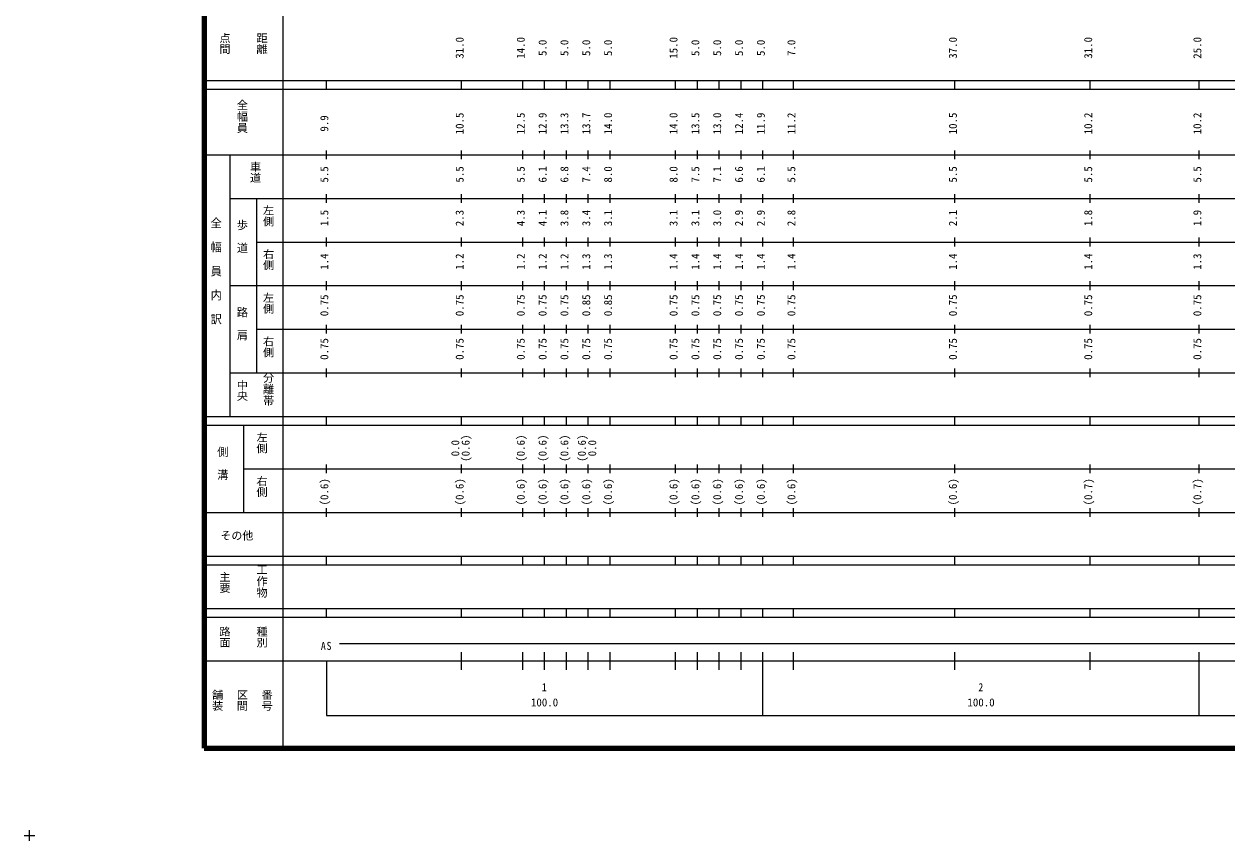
# Model space of a CAD drawing. Units: millimetres on the paper, enlarged 1000 times. Extents: x -1250 to 680000, y -1250 to 380000.
# Drawn here: x -1250 to 274325, y -1250 to 185950 of the extents above; entities that cross this region are included whole.
import ezdxf
from ezdxf.enums import TextEntityAlignment as Align

# ---------------------------------------------------------------- set-up
doc = ezdxf.new("R2010")
doc.units = ezdxf.units.MM
doc.header["$LTSCALE"] = 1000
doc.layers.add('S-BGD-EXS1', color=7, linetype='Continuous', lineweight=13)
doc.layers.add('S-TTL', color=2, linetype='Continuous', lineweight=140)
doc.layers.add('S-BGD-HICN', color=1, linetype='Continuous')
doc.styles.add('@ＭＳ ゴシック', font='')
doc.styles.add('ＭＳ ゴシック', font='')
doc.styles.get('@ＭＳ ゴシック').set_extended_font_data('@MS Gothic')
doc.styles.get('ＭＳ ゴシック').set_extended_font_data('MS Gothic')

# ---------------------------------------------------------------- blocks, each defined once
blk = doc.blocks.new('plus')
at = {"color": 0, "linetype": 'Continuous', "lineweight": -2}
for p, q in [((-1.25, 0), (1.25, 0)), ((0, -1.25), (0, 1.25))]:
    blk.add_line(p, q, dxfattribs=at)

msp = doc.modelspace()

# ---------------------------------------------------------------- linework, layer by layer
at = {"layer": 'S-BGD-EXS1'}
for p, q in [((58000, 370000), (58000, 20000)), ((40000, 173000), (579000, 173000)), ((40000, 171000), (579000, 171000)), ((68000, 171000), (68000, 173000)), ((99000, 171000), (99000, 173000)), ((113000, 171000), (113000, 173000)), ((118000, 171000), (118000, 173000)), ((123000, 171000), (123000, 173000)), ((128000, 171000), (128000, 173000)), ((133000, 171000), (133000, 173000)), ((148000, 171000), (148000, 173000)), ((153000, 171000), (153000, 173000)), ((158000, 171000), (158000, 173000)), ((163000, 171000), (163000, 173000)), ((168000, 171000), (168000, 173000)), ((175000, 171000), (175000, 173000)), ((212000, 171000), (212000, 173000)), ((243000, 171000), (243000, 173000)), ((268000, 171000), (268000, 173000)), ((40000, 156000), (579000, 156000)), ((46000, 96000), (46000, 156000)), ((68000, 155000), (68000, 157000)), ((99000, 155000), (99000, 157000)), ((113000, 155000), (113000, 157000)), ((118000, 155000), (118000, 157000)), ((123000, 155000), (123000, 157000)), ((128000, 155000), (128000, 157000)), ((133000, 155000), (133000, 157000)), ((148000, 155000), (148000, 157000)), ((153000, 155000), (153000, 157000)), ((158000, 155000), (158000, 157000)), ((163000, 155000), (163000, 157000)), ((168000, 155000), (168000, 157000)), ((175000, 155000), (175000, 157000)), ((212000, 155000), (212000, 157000)), ((243000, 155000), (243000, 157000)), ((268000, 155000), (268000, 157000)), ((68000, 145000), (68000, 147000)), ((99000, 145000), (99000, 147000)), ((113000, 145000), (113000, 147000)), ((118000, 145000), (118000, 147000)), ((123000, 145000), (123000, 147000)), ((128000, 145000), (128000, 147000)), ((133000, 145000), (133000, 147000)), ((148000, 145000), (148000, 147000)), ((153000, 145000), (153000, 147000)), ((158000, 145000), (158000, 147000)), ((163000, 145000), (163000, 147000)), ((168000, 145000), (168000, 147000)), ((175000, 145000), (175000, 147000)), ((212000, 145000), (212000, 147000)), ((243000, 145000), (243000, 147000)), ((268000, 145000), (268000, 147000)), ((46000, 146000), (579000, 146000)), ((52000, 146000), (52000, 106000)), ((52000, 136000), (579000, 136000)), ((68000, 135000), (68000, 137000)), ((99000, 135000), (99000, 137000)), ((113000, 135000), (113000, 137000)), ((118000, 135000), (118000, 137000)), ((123000, 135000), (123000, 137000)), ((128000, 135000), (128000, 137000)), ((133000, 135000), (133000, 137000)), ((148000, 135000), (148000, 137000)), ((153000, 135000), (153000, 137000)), ((158000, 135000), (158000, 137000)), ((163000, 135000), (163000, 137000)), ((168000, 135000), (168000, 137000)), ((175000, 135000), (175000, 137000)), ((212000, 135000), (212000, 137000)), ((243000, 135000), (243000, 137000)), ((268000, 135000), (268000, 137000)), ((68000, 125000), (68000, 127000)), ((99000, 125000), (99000, 127000)), ((113000, 125000), (113000, 127000)), ((118000, 125000), (118000, 127000)), ((123000, 125000), (123000, 127000)), ((128000, 125000), (128000, 127000)), ((133000, 125000), (133000, 127000)), ((148000, 125000), (148000, 127000)), ((153000, 125000), (153000, 127000)), ((158000, 125000), (158000, 127000)), ((163000, 125000), (163000, 127000)), ((168000, 125000), (168000, 127000)), ((175000, 125000), (175000, 127000)), ((212000, 125000), (212000, 127000)), ((243000, 125000), (243000, 127000)), ((268000, 125000), (268000, 127000)), ((46000, 126000), (579000, 126000)), ((52000, 116000), (579000, 116000)), ((68000, 115000), (68000, 117000)), ((99000, 115000), (99000, 117000)), ((113000, 115000), (113000, 117000)), ((118000, 115000), (118000, 117000)), ((123000, 115000), (123000, 117000)), ((128000, 115000), (128000, 117000)), ((133000, 115000), (133000, 117000)), ((148000, 115000), (148000, 117000)), ((153000, 115000), (153000, 117000)), ((158000, 115000), (158000, 117000)), ((163000, 115000), (163000, 117000)), ((168000, 115000), (168000, 117000)), ((175000, 115000), (175000, 117000)), ((212000, 115000), (212000, 117000)), ((243000, 115000), (243000, 117000)), ((268000, 115000), (268000, 117000)), ((46000, 106000), (579000, 106000)), ((68000, 105000), (68000, 107000)), ((99000, 105000), (99000, 107000)), ((113000, 105000), (113000, 107000)), ((118000, 105000), (118000, 107000)), ((123000, 105000), (123000, 107000)), ((128000, 105000), (128000, 107000)), ((133000, 105000), (133000, 107000)), ((148000, 105000), (148000, 107000)), ((153000, 105000), (153000, 107000)), ((158000, 105000), (158000, 107000)), ((163000, 105000), (163000, 107000)), ((168000, 105000), (168000, 107000)), ((175000, 105000), (175000, 107000)), ((212000, 105000), (212000, 107000)), ((243000, 105000), (243000, 107000)), ((268000, 105000), (268000, 107000)), ((40000, 96000), (579000, 96000)), ((40000, 94000), (579000, 94000)), ((49000, 94000), (49000, 74000)), ((68000, 94000), (68000, 96000)), ((99000, 94000), (99000, 96000)), ((113000, 94000), (113000, 96000)), ((118000, 94000), (118000, 96000)), ((123000, 94000), (123000, 96000)), ((128000, 94000), (128000, 96000)), ((133000, 94000), (133000, 96000)), ((148000, 94000), (148000, 96000)), ((153000, 94000), (153000, 96000)), ((158000, 94000), (158000, 96000)), ((163000, 94000), (163000, 96000)), ((168000, 94000), (168000, 96000)), ((175000, 94000), (175000, 96000)), ((212000, 94000), (212000, 96000)), ((243000, 94000), (243000, 96000)), ((268000, 94000), (268000, 96000)), ((49000, 84000), (579000, 84000)), ((68000, 83000), (68000, 85000)), ((99000, 83000), (99000, 85000)), ((113000, 83000), (113000, 85000)), ((118000, 83000), (118000, 85000)), ((123000, 83000), (123000, 85000)), ((128000, 83000), (128000, 85000)), ((133000, 83000), (133000, 85000)), ((148000, 83000), (148000, 85000)), ((153000, 83000), (153000, 85000)), ((158000, 83000), (158000, 85000)), ((163000, 83000), (163000, 85000)), ((168000, 83000), (168000, 85000)), ((175000, 83000), (175000, 85000)), ((212000, 83000), (212000, 85000)), ((243000, 83000), (243000, 85000)), ((268000, 83000), (268000, 85000)), ((68000, 73000), (68000, 75000)), ((99000, 73000), (99000, 75000)), ((113000, 73000), (113000, 75000)), ((118000, 73000), (118000, 75000)), ((123000, 73000), (123000, 75000)), ((128000, 73000), (128000, 75000)), ((133000, 73000), (133000, 75000)), ((148000, 73000), (148000, 75000)), ((153000, 73000), (153000, 75000)), ((158000, 73000), (158000, 75000)), ((163000, 73000), (163000, 75000)), ((168000, 73000), (168000, 75000)), ((175000, 73000), (175000, 75000)), ((212000, 73000), (212000, 75000)), ((243000, 73000), (243000, 75000)), ((268000, 73000), (268000, 75000)), ((40000, 74000), (579000, 74000)), ((40000, 64000), (579000, 64000)), ((68000, 62000), (68000, 64000)), ((99000, 62000), (99000, 64000)), ((113000, 62000), (113000, 64000)), ((118000, 62000), (118000, 64000)), ((123000, 62000), (123000, 64000)), ((128000, 62000), (128000, 64000)), ((133000, 62000), (133000, 64000)), ((148000, 62000), (148000, 64000)), ((153000, 62000), (153000, 64000)), ((158000, 62000), (158000, 64000)), ((163000, 62000), (163000, 64000)), ((168000, 62000), (168000, 64000)), ((175000, 62000), (175000, 64000)), ((212000, 62000), (212000, 64000)), ((243000, 62000), (243000, 64000)), ((268000, 62000), (268000, 64000)), ((40000, 62000), (579000, 62000)), ((40000, 52000), (579000, 52000)), ((40000, 50000), (579000, 50000)), ((68000, 50000), (68000, 52000)), ((99000, 50000), (99000, 52000)), ((113000, 50000), (113000, 52000)), ((118000, 50000), (118000, 52000)), ((123000, 50000), (123000, 52000)), ((128000, 50000), (128000, 52000)), ((133000, 50000), (133000, 52000)), ((148000, 50000), (148000, 52000)), ((153000, 50000), (153000, 52000)), ((158000, 50000), (158000, 52000)), ((163000, 50000), (163000, 52000)), ((168000, 50000), (168000, 52000)), ((175000, 50000), (175000, 52000)), ((212000, 50000), (212000, 52000)), ((243000, 50000), (243000, 52000)), ((268000, 50000), (268000, 52000)), ((71000, 44000), (401000, 44000)), ((99000, 38000), (99000, 42000)), ((113000, 38000), (113000, 42000)), ((118000, 38000), (118000, 42000)), ((123000, 38000), (123000, 42000)), ((128000, 38000), (128000, 42000)), ((133000, 38000), (133000, 42000)), ((148000, 38000), (148000, 42000)), ((153000, 38000), (153000, 42000)), ((158000, 38000), (158000, 42000)), ((163000, 38000), (163000, 42000)), ((168000, 27500), (168000, 42000)), ((175000, 38000), (175000, 42000)), ((212000, 38000), (212000, 42000)), ((243000, 38000), (243000, 42000)), ((268000, 27500), (268000, 42000)), ((40000, 40000), (579000, 40000)), ((68000, 40000), (68000, 27500)), ((68000, 27500), (579000, 27500))]:
    msp.add_line(p, q, dxfattribs=at)
at = {"layer": 'S-TTL'}
for p, q in [((40000, 380000), (40000, 20000)), ((40000, 20000), (680000, 20000))]:
    msp.add_line(p, q, dxfattribs=at)

# ---------------------------------------------------------------- block references
at = {"layer": 'S-BGD-HICN', "xscale": 1000, "yscale": 1000}
msp.add_blockref('plus', (0, 0), dxfattribs=at)

# ---------------------------------------------------------------- texts
at = {"layer": 'S-BGD-EXS1'}
for s, rotation, style, p in [('点間', 270, '@ＭＳ ゴシック', (43250, 184000)), ('距離', 270, '@ＭＳ ゴシック', (51750, 184000)), ('31.0', 90, 'ＭＳ ゴシック', (100000, 178000)), ('14.0', 90, 'ＭＳ ゴシック', (114000, 178000)), ('5.0', 90, 'ＭＳ ゴシック', (119000, 178625)), ('5.0', 90, 'ＭＳ ゴシック', (124000, 178625)), ('5.0', 90, 'ＭＳ ゴシック', (129000, 178625)), ('5.0', 90, 'ＭＳ ゴシック', (134000, 178625)), ('15.0', 90, 'ＭＳ ゴシック', (149000, 178000)), ('5.0', 90, 'ＭＳ ゴシック', (154000, 178625)), ('5.0', 90, 'ＭＳ ゴシック', (159000, 178625)), ('5.0', 90, 'ＭＳ ゴシック', (164000, 178625)), ('5.0', 90, 'ＭＳ ゴシック', (169000, 178625)), ('7.0', 90, 'ＭＳ ゴシック', (176000, 178625)), ('37.0', 90, 'ＭＳ ゴシック', (213000, 178000)), ('31.0', 90, 'ＭＳ ゴシック', (244000, 178000)), ('25.0', 90, 'ＭＳ ゴシック', (269000, 178000)), ('10.5', 90, 'ＭＳ ゴシック', (100000, 160674)), ('12.5', 90, 'ＭＳ ゴシック', (114000, 160674)), ('12.9', 90, 'ＭＳ ゴシック', (119000, 160674)), ('13.3', 90, 'ＭＳ ゴシック', (124000, 160674)), ('13.7', 90, 'ＭＳ ゴシック', (129000, 160674)), ('14.0', 90, 'ＭＳ ゴシック', (134000, 160674)), ('14.0', 90, 'ＭＳ ゴシック', (149000, 160674)), ('13.5', 90, 'ＭＳ ゴシック', (154000, 160674)), ('13.0', 90, 'ＭＳ ゴシック', (159000, 160674)), ('12.4', 90, 'ＭＳ ゴシック', (164000, 160674)), ('11.9', 90, 'ＭＳ ゴシック', (169000, 160674)), ('11.2', 90, 'ＭＳ ゴシック', (176000, 160674)), ('10.5', 90, 'ＭＳ ゴシック', (213000, 160674)), ('10.2', 90, 'ＭＳ ゴシック', (244000, 160674)), ('10.2', 90, 'ＭＳ ゴシック', (269000, 160674)), ('9.9', 90, 'ＭＳ ゴシック', (69000, 161299)), ('車道', 270, '@ＭＳ ゴシック', (50250, 154500)), ('5.5', 90, 'ＭＳ ゴシック', (69000, 149625)), ('5.5', 90, 'ＭＳ ゴシック', (100000, 149625)), ('5.5', 90, 'ＭＳ ゴシック', (114000, 149625)), ('6.1', 90, 'ＭＳ ゴシック', (119000, 149625)), ('6.8', 90, 'ＭＳ ゴシック', (124000, 149625)), ('7.4', 90, 'ＭＳ ゴシック', (129000, 149625)), ('8.0', 90, 'ＭＳ ゴシック', (134000, 149625)), ('8.0', 90, 'ＭＳ ゴシック', (149000, 149625)), ('7.5', 90, 'ＭＳ ゴシック', (154000, 149625)), ('7.1', 90, 'ＭＳ ゴシック', (159000, 149625)), ('6.6', 90, 'ＭＳ ゴシック', (164000, 149625)), ('6.1', 90, 'ＭＳ ゴシック', (169000, 149625)), ('5.5', 90, 'ＭＳ ゴシック', (176000, 149625)), ('5.5', 90, 'ＭＳ ゴシック', (213000, 149625)), ('5.5', 90, 'ＭＳ ゴシック', (244000, 149625)), ('5.5', 90, 'ＭＳ ゴシック', (269000, 149625)), ('左側', 270, '@ＭＳ ゴシック', (53250, 144500)), ('1.5', 90, 'ＭＳ ゴシック', (69000, 139625)), ('2.3', 90, 'ＭＳ ゴシック', (100000, 139625)), ('4.3', 90, 'ＭＳ ゴシック', (114000, 139625)), ('4.1', 90, 'ＭＳ ゴシック', (119000, 139625)), ('3.8', 90, 'ＭＳ ゴシック', (124000, 139625)), ('3.4', 90, 'ＭＳ ゴシック', (129000, 139625)), ('3.1', 90, 'ＭＳ ゴシック', (134000, 139625)), ('3.1', 90, 'ＭＳ ゴシック', (149000, 139625)), ('3.1', 90, 'ＭＳ ゴシック', (154000, 139625)), ('3.0', 90, 'ＭＳ ゴシック', (159000, 139625)), ('2.9', 90, 'ＭＳ ゴシック', (164000, 139625)), ('2.9', 90, 'ＭＳ ゴシック', (169000, 139625)), ('2.8', 90, 'ＭＳ ゴシック', (176000, 139625)), ('2.1', 90, 'ＭＳ ゴシック', (213000, 139625)), ('1.8', 90, 'ＭＳ ゴシック', (244000, 139625)), ('1.9', 90, 'ＭＳ ゴシック', (269000, 139625)), ('右側', 270, '@ＭＳ ゴシック', (53250, 134500)), ('1.4', 90, 'ＭＳ ゴシック', (69000, 129625)), ('1.2', 90, 'ＭＳ ゴシック', (100000, 129625)), ('1.2', 90, 'ＭＳ ゴシック', (114000, 129625)), ('1.2', 90, 'ＭＳ ゴシック', (119000, 129625)), ('1.2', 90, 'ＭＳ ゴシック', (124000, 129625)), ('1.3', 90, 'ＭＳ ゴシック', (129000, 129625)), ('1.3', 90, 'ＭＳ ゴシック', (134000, 129625)), ('1.4', 90, 'ＭＳ ゴシック', (149000, 129625)), ('1.4', 90, 'ＭＳ ゴシック', (154000, 129625)), ('1.4', 90, 'ＭＳ ゴシック', (159000, 129625)), ('1.4', 90, 'ＭＳ ゴシック', (164000, 129625)), ('1.4', 90, 'ＭＳ ゴシック', (169000, 129625)), ('1.4', 90, 'ＭＳ ゴシック', (176000, 129625)), ('1.4', 90, 'ＭＳ ゴシック', (213000, 129625)), ('1.4', 90, 'ＭＳ ゴシック', (244000, 129625)), ('1.3', 90, 'ＭＳ ゴシック', (269000, 129625)), ('左側', 270, '@ＭＳ ゴシック', (53250, 124500)), ('0.75', 90, 'ＭＳ ゴシック', (69000, 119000)), ('0.75', 90, 'ＭＳ ゴシック', (100000, 119000)), ('0.75', 90, 'ＭＳ ゴシック', (114000, 119000)), ('0.75', 90, 'ＭＳ ゴシック', (119000, 119000)), ('0.75', 90, 'ＭＳ ゴシック', (124000, 119000)), ('0.85', 90, 'ＭＳ ゴシック', (129000, 119000)), ('0.85', 90, 'ＭＳ ゴシック', (134000, 119000)), ('0.75', 90, 'ＭＳ ゴシック', (149000, 119000)), ('0.75', 90, 'ＭＳ ゴシック', (154000, 119000)), ('0.75', 90, 'ＭＳ ゴシック', (159000, 119000)), ('0.75', 90, 'ＭＳ ゴシック', (164000, 119000)), ('0.75', 90, 'ＭＳ ゴシック', (169000, 119000)), ('0.75', 90, 'ＭＳ ゴシック', (176000, 119000)), ('0.75', 90, 'ＭＳ ゴシック', (213000, 119000)), ('0.75', 90, 'ＭＳ ゴシック', (244000, 119000)), ('0.75', 90, 'ＭＳ ゴシック', (269000, 119000)), ('右側', 270, '@ＭＳ ゴシック', (53250, 114500)), ('0.75', 90, 'ＭＳ ゴシック', (69000, 109000)), ('0.75', 90, 'ＭＳ ゴシック', (100000, 109000)), ('0.75', 90, 'ＭＳ ゴシック', (114000, 109000)), ('0.75', 90, 'ＭＳ ゴシック', (119000, 109000)), ('0.75', 90, 'ＭＳ ゴシック', (124000, 109000)), ('0.75', 90, 'ＭＳ ゴシック', (129000, 109000)), ('0.75', 90, 'ＭＳ ゴシック', (134000, 109000)), ('0.75', 90, 'ＭＳ ゴシック', (149000, 109000)), ('0.75', 90, 'ＭＳ ゴシック', (154000, 109000)), ('0.75', 90, 'ＭＳ ゴシック', (159000, 109000)), ('0.75', 90, 'ＭＳ ゴシック', (164000, 109000)), ('0.75', 90, 'ＭＳ ゴシック', (169000, 109000)), ('0.75', 90, 'ＭＳ ゴシック', (176000, 109000)), ('0.75', 90, 'ＭＳ ゴシック', (213000, 109000)), ('0.75', 90, 'ＭＳ ゴシック', (244000, 109000)), ('0.75', 90, 'ＭＳ ゴシック', (269000, 109000)), ('中央', 270, '@ＭＳ ゴシック', (47250, 104500)), ('左側', 270, '@ＭＳ ゴシック', (51750, 92500)), ('(0.6)', 90, 'ＭＳ ゴシック', (101370, 85639)), ('(0.6)', 90, 'ＭＳ ゴシック', (114000, 85639)), ('(0.6)', 90, 'ＭＳ ゴシック', (119000, 85639)), ('(0.6)', 90, 'ＭＳ ゴシック', (124000, 85639)), ('(0.6)', 90, 'ＭＳ ゴシック', (128000, 85639)), ('0.0', 90, 'ＭＳ ゴシック', (99000, 86889)), ('0.0', 90, 'ＭＳ ゴシック', (130370, 86889)), ('右側', 270, '@ＭＳ ゴシック', (51750, 82500)), ('(0.6)', 90, 'ＭＳ ゴシック', (69000, 75639)), ('(0.6)', 90, 'ＭＳ ゴシック', (100000, 75639)), ('(0.6)', 90, 'ＭＳ ゴシック', (114000, 75639)), ('(0.6)', 90, 'ＭＳ ゴシック', (119000, 75639)), ('(0.6)', 90, 'ＭＳ ゴシック', (124000, 75639)), ('(0.6)', 90, 'ＭＳ ゴシック', (129000, 75639)), ('(0.6)', 90, 'ＭＳ ゴシック', (134000, 75639)), ('(0.6)', 90, 'ＭＳ ゴシック', (149000, 75639)), ('(0.6)', 90, 'ＭＳ ゴシック', (154000, 75639)), ('(0.6)', 90, 'ＭＳ ゴシック', (159000, 75639)), ('(0.6)', 90, 'ＭＳ ゴシック', (164000, 75639)), ('(0.6)', 90, 'ＭＳ ゴシック', (169000, 75639)), ('(0.6)', 90, 'ＭＳ ゴシック', (176000, 75639)), ('(0.6)', 90, 'ＭＳ ゴシック', (213000, 75639)), ('(0.7)', 90, 'ＭＳ ゴシック', (244000, 75639)), ('(0.7)', 90, 'ＭＳ ゴシック', (269000, 75639)), ('主要', 270, '@ＭＳ ゴシック', (43250, 60500)), ('路面', 270, '@ＭＳ ゴシック', (43250, 48000)), ('種別', 270, '@ＭＳ ゴシック', (51750, 48000)), ('舗装', 270, '@ＭＳ ゴシック', (41583, 33500)), ('区間', 270, '@ＭＳ ゴシック', (47250, 33500)), ('番号', 270, '@ＭＳ ゴシック', (52917, 33500))]:
    msp.add_text(s, height=1833, rotation=rotation, dxfattribs=dict(at, style=style)).set_placement(p, align=Align.BOTTOM_LEFT)
at = {"layer": 'S-BGD-EXS1', "style": '@ＭＳ ゴシック'}
for s, width, p in [('全幅員', 1.05, (47250, 168750)), ('全\u3000幅\u3000員\u3000内\u3000訳', 1.1, (41250, 141750)), ('歩\u3000道', 1.05, (47250, 141250)), ('路\u3000肩', 1.05, (47250, 121250)), ('分離帯', 1.05, (53250, 106250)), ('側\u3000溝', 1.05, (42750, 89250)), ('工作物', 1.05, (51750, 62250))]:
    msp.add_text(s, height=1833, rotation=270, dxfattribs=dict(at, width=width)).set_placement(p, align=Align.BOTTOM_LEFT)
at = {"layer": 'S-BGD-EXS1', "style": 'ＭＳ ゴシック'}
for s, p in [('その他', (43750, 67250)), ('100.0', (114875, 29033)), ('100.0', (214875, 29033))]:
    msp.add_text(s, height=1833, dxfattribs=at).set_placement(p, align=Align.BOTTOM_LEFT)
at = {"layer": 'S-BGD-EXS1', "style": 'ＭＳ ゴシック', "width": 0.9}
for s, p in [('1', (117375, 32523)), ('2', (217375, 32523))]:
    msp.add_text(s, height=1833, dxfattribs=at).set_placement(p, align=Align.BOTTOM_LEFT)
at = {"layer": 'S-BGD-EXS1', "insert": (66750, 42500), "char_height": 1833, "attachment_point": 7, "style": 'ＭＳ ゴシック'}
msp.add_mtext('\\T1.16;\\W0.9;AS', dxfattribs=at)

doc.saveas('drawing.dxf')
